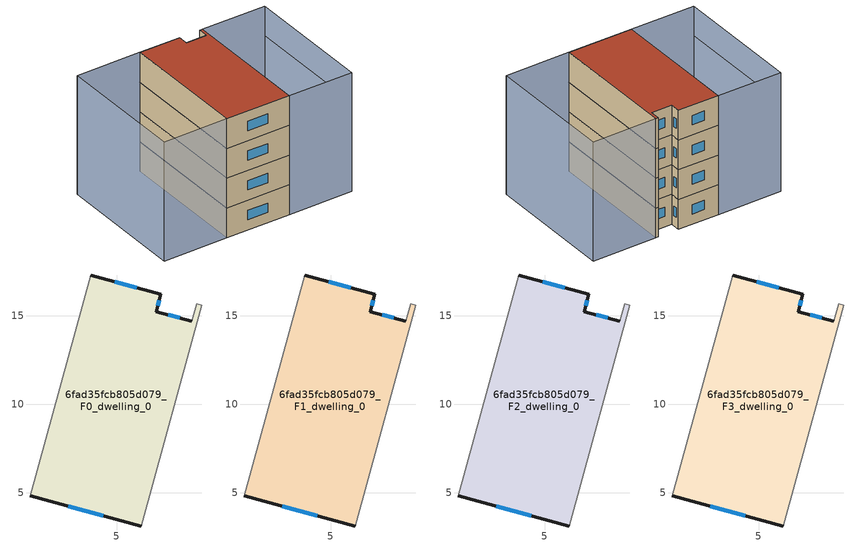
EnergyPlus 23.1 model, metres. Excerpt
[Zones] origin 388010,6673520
6fad35fcb805d079_F0_dwelling_0
 floor ground (EU_floor_Construction): 9.53,15.68 9.81,15.6 6.39,3.11 0.12,4.82 3.54,17.31 7.51,16.23 7.24,15.24 9.26,14.7 z0
 wall outside (EU_wall_Construction): 0.12,4.82 6.39,3.11 / 9.26,14.7 7.24,15.24 7.51,16.23 3.54,17.31 z0:3
 wall adiabatic (EU_wall_Construction): 6.39,3.11 9.81,15.6 9.53,15.68 9.26,14.7 / 3.54,17.31 0.12,4.82 z0:3
 window (EU_Window_Construction): 2.27,4.24 4.25,3.7 / 6.15,16.6 4.9,16.94 / 7.33,15.58 7.42,15.89 / 8.57,14.89 7.93,15.06 z1.03:1.97
6fad35fcb805d079_F1_dwelling_0
 floor to 6fad35fcb805d079_F0_dwelling_0 (EU_floor_Construction): 9.52,15.68 9.81,15.6 6.39,3.11 0.12,4.82 3.54,17.31 7.51,16.23 7.24,15.24 9.26,14.7 z3
 wall outside (EU_wall_Construction): 0.12,4.82 6.39,3.11 / 9.26,14.7 7.24,15.24 7.51,16.23 3.54,17.31 z3:6
 wall adiabatic (EU_wall_Construction): 6.39,3.11 9.81,15.6 9.53,15.68 9.26,14.7 / 3.54,17.31 0.12,4.82 z3:6
 window (EU_Window_Construction): 2.27,4.24 4.25,3.7 / 6.15,16.6 4.9,16.94 / 7.33,15.58 7.42,15.89 / 8.57,14.89 7.93,15.06 z4.03:4.97
6fad35fcb805d079_F2_dwelling_0
 floor to 6fad35fcb805d079_F1_dwelling_0 (EU_floor_Construction): 9.52,15.68 9.81,15.6 6.39,3.11 0.12,4.82 3.54,17.31 7.51,16.23 7.24,15.24 9.26,14.7 z6
 wall outside (EU_wall_Construction): 0.12,4.82 6.39,3.11 / 9.26,14.7 7.24,15.24 7.51,16.23 3.54,17.31 z6:9
 wall adiabatic (EU_wall_Construction): 6.39,3.11 9.81,15.6 9.53,15.68 9.26,14.7 / 3.54,17.31 0.12,4.82 z6:9
 window (EU_Window_Construction): 2.27,4.24 4.25,3.7 / 6.15,16.6 4.9,16.94 / 7.33,15.58 7.42,15.89 / 8.57,14.89 7.93,15.06 z7.03:7.97
6fad35fcb805d079_F3_dwelling_0
 floor to 6fad35fcb805d079_F2_dwelling_0 (EU_floor_Construction): 9.52,15.68 9.81,15.6 6.39,3.11 0.12,4.82 3.54,17.31 7.51,16.23 7.24,15.24 9.26,14.7 z9
 wall outside (EU_wall_Construction): 0.12,4.82 6.39,3.11 / 9.26,14.7 7.24,15.24 7.51,16.23 3.54,17.31 z9:12
 wall adiabatic (EU_wall_Construction): 6.39,3.11 9.81,15.6 9.53,15.68 9.26,14.7 / 3.54,17.31 0.12,4.82 z9:12
 window (EU_Window_Construction): 2.27,4.24 4.25,3.7 / 6.15,16.6 4.9,16.94 / 7.33,15.58 7.42,15.89 / 8.57,14.89 7.93,15.06 z10.03:10.97
 roof outside (EU_roof_Construction): 6.39,3.11 9.81,15.6 9.53,15.68 9.26,14.7 7.24,15.24 7.51,16.23 3.54,17.31 0.12,4.82 z12
shading: 12.66,1.4 16.08,13.88 / -2.73,19.03 -6.14,6.54 z0:9; 6.39,3.11 9.81,15.6 / 9.81,15.6 16.08,13.88 / 16.08,13.88 12.66,1.4 / 12.66,1.4 6.39,3.11 / 3.54,17.31 0.13,4.82 / 0.13,4.82 -6.14,6.54 / -6.14,6.54 -2.73,19.03 / -2.73,19.03 3.54,17.31 z0:12
[Building]
EU S2 Campaign: North Axis=0; Terrain=City; Solar Distribution=FullExterior
[Site:Location]
Helsinki-Vantaa.AP: Latitude=60.317; Longitude=24.963; Time Zone=2; Elevation=54.6
[SizingPeriod:WeatherFileDays]
AnnualSizingPeriod: Begin Month=1; Begin Day of Month=1; End Month=12; End Day of Month=31; Day of Week for Start Day=Monday; Use Weather File Daylight Saving Period=No; Use Weather File Rain and Snow Indicators=No
[MATERIAL]
EU_InternalMass_Material: Roughness=MediumRough; Thickness=0.1; Conductivity=1; Density=1800; Specific Heat=900; Thermal Absorptance=0.9; Solar Absorptance=0.7; Visible Absorptance=0.7
[MATERIAL:NOMASS] Roughness=MediumRough; Thermal Absorptance=0.9; Solar Absorptance=0.7; Visible Absorptance=0.7
Name | Thermal Resistance
EU_wall_NoMass | 6.47353
EU_roof_NoMass | 12.2278
EU_floor_NoMass | 6.87813
[WINDOWMATERIAL:SIMPLEGLAZINGSYSTEM]
EU_Window_SimpleGlazing: UFactor=0.908678; Solar Heat Gain Coefficient=0.7; Visible Transmittance=0.7
[CONSTRUCTION]
EU_wall_Construction: EU_wall_NoMass
EU_roof_Construction: EU_roof_NoMass
EU_floor_Construction: EU_floor_NoMass
EU_Window_Construction: EU_Window_SimpleGlazing
EU_InternalMass_Construction: EU_InternalMass_Material
[ZONE] Type=1; Multiplier=1; Ceiling Height=autocalculate; Floor Area=autocalculate; Part of Total Floor Area=Yes
Name | Volume
6fad35fcb805d079_F0_dwelling_0 | 246.076
6fad35fcb805d079_F1_dwelling_0; 6fad35fcb805d079_F2_dwelling_0; 6fad35fcb805d079_F3_dwelling_0 | 246.078
[INTERNALMASS] Construction=EU_InternalMass_Construction; Surface Area=82.0256
Name | Zone or ZoneList
6fad35fcb805d079_F0_dwelling_0_EU_InternalMass | 6fad35fcb805d079_F0_dwelling_0
6fad35fcb805d079_F1_dwelling_0_EU_InternalMass | 6fad35fcb805d079_F1_dwelling_0
6fad35fcb805d079_F2_dwelling_0_EU_InternalMass | 6fad35fcb805d079_F2_dwelling_0
6fad35fcb805d079_F3_dwelling_0_EU_InternalMass | 6fad35fcb805d079_F3_dwelling_0
[OTHEREQUIPMENT] Fuel Type=Electricity; Design Level Calculation Method=Watts/Area; Power per Zone Floor Area=1; Fraction Latent=0; Fraction Radiant=0; Fraction Lost=0; Carbon Dioxide Generation Rate=0; EndUse Subcategory=EU_Step8_InternalGains
Name | Zone or ZoneList or Space or SpaceList | Schedule
EU_Step8_InternalGain_6fad35fcb805d079_F0_dwelling_0_f000 | 6fad35fcb805d079_F0_dwelling_0 | EU_Step8_GainSchedule_6fad35fcb805d079_F0_dwelling_0_f000
EU_Step8_InternalGain_6fad35fcb805d079_F1_dwelling_0_f000 | 6fad35fcb805d079_F1_dwelling_0 | EU_Step8_GainSchedule_6fad35fcb805d079_F1_dwelling_0_f000
EU_Step8_InternalGain_6fad35fcb805d079_F2_dwelling_0_f000 | 6fad35fcb805d079_F2_dwelling_0 | EU_Step8_GainSchedule_6fad35fcb805d079_F2_dwelling_0_f000
EU_Step8_InternalGain_6fad35fcb805d079_F3_dwelling_0_f000 | 6fad35fcb805d079_F3_dwelling_0 | EU_Step8_GainSchedule_6fad35fcb805d079_F3_dwelling_0_f000
[ZONEVENTILATION:DESIGNFLOWRATE] Schedule=EU_AlwaysOn; Design Flow Rate Calculation Method=AirChanges/Hour; Air Changes per Hour=0.545207; Ventilation Type=Natural; Fan Pressure Rise=0; Fan Total Efficiency=1; Constant Term Coefficient=1; Temperature Term Coefficient=0; Velocity Term Coefficient=0; Velocity Squared Term Coefficient=0; Minimum Indoor Temperature=-100; Maximum Indoor Temperature=100; Delta Temperature=-100; Minimum Outdoor Temperature=-100; Maximum Outdoor Temperature=100; Maximum Wind Speed=40
Name | Zone or ZoneList or Space or SpaceList
EU_ConstantAir_6fad35fcb805d079_F0_dwelling_0 | 6fad35fcb805d079_F0_dwelling_0
EU_ConstantAir_6fad35fcb805d079_F1_dwelling_0 | 6fad35fcb805d079_F1_dwelling_0
EU_ConstantAir_6fad35fcb805d079_F2_dwelling_0 | 6fad35fcb805d079_F2_dwelling_0
EU_ConstantAir_6fad35fcb805d079_F3_dwelling_0 | 6fad35fcb805d079_F3_dwelling_0
[HVACTEMPLATE:THERMOSTAT] Constant Heating Setpoint=20; Constant Cooling Setpoint=50
EU_HeatOnly_6fad35fcb805d079_F0_dwelling_0; EU_HeatOnly_6fad35fcb805d079_F1_dwelling_0; EU_HeatOnly_6fad35fcb805d079_F2_dwelling_0; EU_HeatOnly_6fad35fcb805d079_F3_dwelling_0
[HVACTEMPLATE:ZONE:IDEALLOADSAIRSYSTEM] System Availability Schedule=EU_AlwaysOn; Maximum Heating Supply Air Temperature=50; Minimum Cooling Supply Air Temperature=13; Maximum Heating Supply Air Humidity Ratio=0.0156; Minimum Cooling Supply Air Humidity Ratio=0.0077; Heating Limit=NoLimit; Cooling Limit=NoLimit; Heating Availability Schedule=EU_AlwaysOn; Cooling Availability Schedule=EU_CoolingOff; Dehumidification Control Type=ConstantSensibleHeatRatio; Cooling Sensible Heat Ratio=0.7; Dehumidification Setpoint=60; Humidification Control Type=None; Humidification Setpoint=30; Outdoor Air Method=None; Outdoor Air Flow Rate per Person=0.00944; Outdoor Air Flow Rate per Zone Floor Area=0; Outdoor Air Flow Rate per Zone=0; Demand Controlled Ventilation Type=None; Outdoor Air Economizer Type=NoEconomizer; Heat Recovery Type=None; Sensible Heat Recovery Effectiveness=0.7; Latent Heat Recovery Effectiveness=0.65
Name | Template Thermostat
6fad35fcb805d079_F0_dwelling_0 | EU_HeatOnly_6fad35fcb805d079_F0_dwelling_0
6fad35fcb805d079_F1_dwelling_0 | EU_HeatOnly_6fad35fcb805d079_F1_dwelling_0
6fad35fcb805d079_F2_dwelling_0 | EU_HeatOnly_6fad35fcb805d079_F2_dwelling_0
6fad35fcb805d079_F3_dwelling_0 | EU_HeatOnly_6fad35fcb805d079_F3_dwelling_0
[SIZING:ZONE] Zone Cooling Design Supply Air Temperature Input Method=SupplyAirTemperature; Zone Cooling Design Supply Air Temperature=13; Zone Heating Design Supply Air Temperature Input Method=SupplyAirTemperature; Zone Heating Design Supply Air Temperature=50; Zone Cooling Design Supply Air Humidity Ratio=0.008; Zone Heating Design Supply Air Humidity Ratio=0.008; Cooling Design Air Flow Method=DesignDay; Cooling Design Air Flow Rate=0; Cooling Minimum Air Flow per Zone Floor Area=0.000762; Cooling Minimum Air Flow=0; Cooling Minimum Air Flow Fraction=0.2; Heating Design Air Flow Method=DesignDay; Heating Design Air Flow Rate=0; Heating Maximum Air Flow per Zone Floor Area=0.002032; Heating Maximum Air Flow=0.141576; Heating Maximum Air Flow Fraction=0.3; Account for Dedicated Outdoor Air System=No; Dedicated Outdoor Air System Control Strategy=NeutralSupplyAir; Dedicated Outdoor Air Low Setpoint Temperature for Design=autosize; Dedicated Outdoor Air High Setpoint Temperature for Design=autosize; Zone Load Sizing Method=Sensible Load Only No Latent Load; Zone Latent Cooling Design Supply Air Humidity Ratio Input Method=HumidityRatioDifference; Zone Cooling Design Supply Air Humidity Ratio Difference=0.005; Zone Latent Heating Design Supply Air Humidity Ratio Input Method=HumidityRatioDifference; Zone Humidification Design Supply Air Humidity Ratio Difference=0.005
6fad35fcb805d079_F0_dwelling_0; 6fad35fcb805d079_F1_dwelling_0; 6fad35fcb805d079_F2_dwelling_0; 6fad35fcb805d079_F3_dwelling_0
[SCHEDULE:CONSTANT]
Name | Hourly Value
EU_AlwaysOn | 1
EU_CoolingOff | 0
[SCHEDULE:FILE] Column Number=1; Rows to Skip at Top=0; Number of Hours of Data=8760; Column Separator=Comma; Interpolate to Timestep=No; Minutes per Item=60; Adjust Schedule for Daylight Savings=Yes
Name | File
EU_Step8_GainSchedule_6fad35fcb805d079_F0_dwelling_0_f000 | ../../schedules/6fad35fcb805d079/6fad35fcb805d079_F0_dwelling_0_f000_gain.csv
EU_Step8_GainSchedule_6fad35fcb805d079_F1_dwelling_0_f000 | ../../schedules/6fad35fcb805d079/6fad35fcb805d079_F1_dwelling_0_f000_gain.csv
EU_Step8_GainSchedule_6fad35fcb805d079_F2_dwelling_0_f000 | ../../schedules/6fad35fcb805d079/6fad35fcb805d079_F2_dwelling_0_f000_gain.csv
EU_Step8_GainSchedule_6fad35fcb805d079_F3_dwelling_0_f000 | ../../schedules/6fad35fcb805d079/6fad35fcb805d079_F3_dwelling_0_f000_gain.csv
